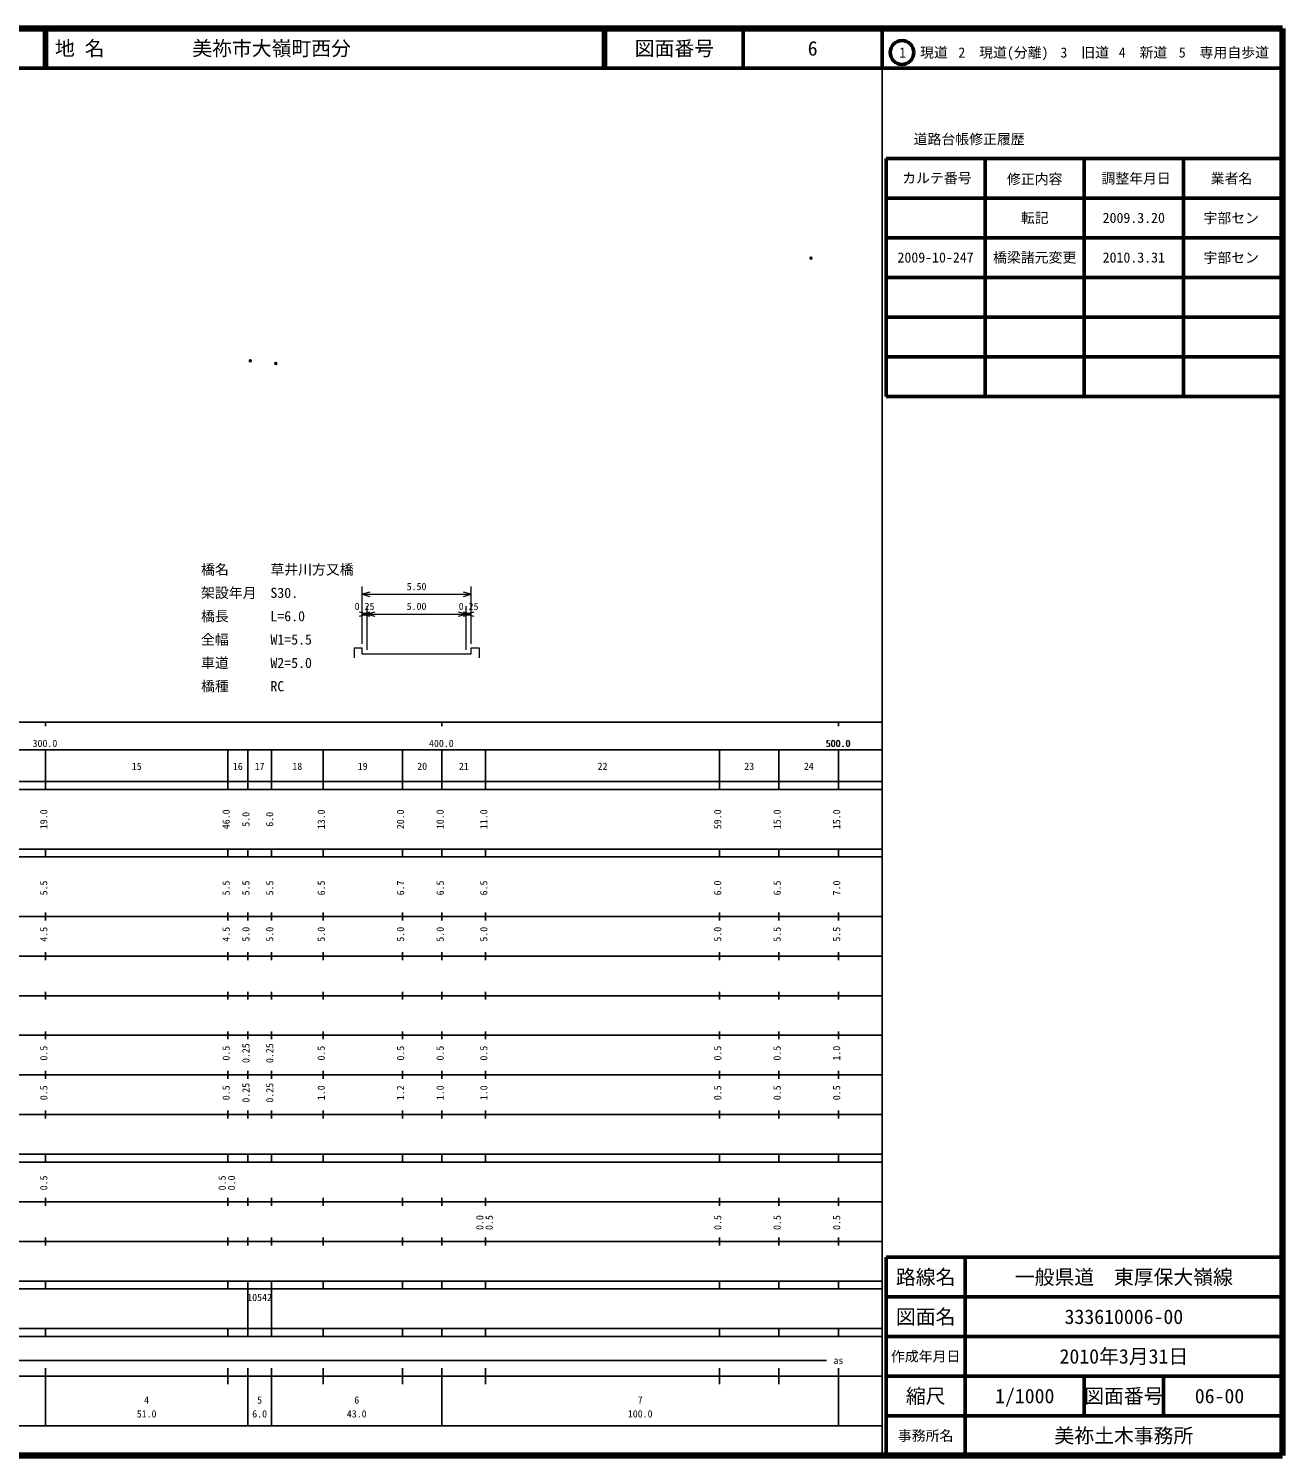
# Model space of a CAD drawing. Units: millimetres on the paper, with parts at other scales. Extents: x 40 to 680, y 20 to 380.
# Drawn here: x 363.7 to 680, y 20 to 380 of the extents above; entities that cross this region are included whole.
import ezdxf
from ezdxf.enums import TextEntityAlignment as Align

# ---------------------------------------------------------------- set-up
doc = ezdxf.new("R2010")
doc.units = ezdxf.units.MM
doc.header["$PDMODE"] = 32
doc.header["$PDSIZE"] = 0.5
doc.layers.add('S-OTRS', color=6, linetype='Continuous')
doc.layers.add('S-TTL-TXT', color=7, linetype='Continuous')
for name, color, linetype, lineweight in [('S-STR-HTXT', 7, 'Continuous', 13), ('S-TTL', 2, 'Continuous', 140), ('S-TTL-BAND', 7, 'Continuous', 25), ('S-TTL-FRAM', 2, 'Continuous', 50), ('S-TTL-LINE', 7, 'Continuous', 50)]:
    doc.layers.add(name, color=color, linetype=linetype, lineweight=lineweight)
doc.styles.add('ＭＳ ゴシック', font='')
doc.styles.get('ＭＳ ゴシック').set_extended_font_data('MS Gothic')

msp = doc.modelspace()

# ---------------------------------------------------------------- linework, layer by layer
at = {"layer": 'S-OTRS'}
for p in [(561.079, 322.092), (419.655, 296.178), (426.097, 295.489)]:
    msp.add_point(p, dxfattribs=at)
at = {"layer": 'S-STR-HTXT'}
for p, q in [((447.838, 224.757), (447.838, 239.257)), ((449.77, 237.775), (447.838, 237.257)), ((475.338, 237.257), (473.406, 237.775)), ((475.338, 224.757), (475.338, 239.257)), ((447.838, 237.257), (475.338, 237.257)), ((447.838, 237.257), (449.77, 236.74)), ((449.088, 223.257), (449.088, 234.257)), ((473.406, 236.74), (475.338, 237.257)), ((474.088, 223.257), (474.088, 234.257)), ((449.088, 232.257), (447.156, 232.775)), ((447.156, 231.74), (449.088, 232.257)), ((449.77, 232.775), (447.838, 232.257)), ((447.838, 232.257), (449.088, 232.257)), ((447.838, 232.257), (449.77, 231.74)), ((451.02, 232.775), (449.088, 232.257)), ((449.088, 232.257), (474.088, 232.257)), ((449.088, 232.257), (451.02, 231.74)), ((474.088, 232.257), (472.156, 232.775)), ((472.156, 231.74), (474.088, 232.257)), ((475.338, 232.257), (473.406, 232.775)), ((473.406, 231.74), (475.338, 232.257)), ((476.02, 232.775), (474.088, 232.257)), ((474.088, 232.257), (475.338, 232.257)), ((474.088, 232.257), (476.02, 231.74)), ((445.838, 223.757), (447.838, 223.757)), ((445.838, 223.757), (445.838, 221.257)), ((447.838, 222.257), (447.838, 223.757)), ((475.338, 222.257), (475.338, 223.757)), ((475.338, 223.757), (477.338, 223.757)), ((477.338, 223.757), (477.338, 221.257)), ((447.838, 222.257), (449.088, 222.257)), ((449.088, 222.257), (474.088, 222.257)), ((474.088, 222.257), (475.338, 222.257))]:
    msp.add_line(p, q, dxfattribs=at)
at = {"layer": 'S-TTL'}
for p, q in [((680, 380), (40, 380)), ((680, 20), (680, 380)), ((40, 20), (680, 20))]:
    msp.add_line(p, q, dxfattribs=at)
at = {"layer": 'S-TTL-BAND'}
for p, q in [((579, 20), (579, 370)), ((40, 205), (579, 205)), ((368, 205), (368, 204)), ((468, 205), (468, 204)), ((568, 205), (568, 204)), ((68, 198), (579, 198)), ((368, 188), (368, 198)), ((414, 188), (414, 198)), ((419, 188), (419, 198)), ((425, 188), (425, 198)), ((438, 188), (438, 198)), ((458, 188), (458, 198)), ((468, 188), (468, 198)), ((479, 188), (479, 198)), ((538, 188), (538, 198)), ((553, 188), (553, 198)), ((568, 188), (568, 198)), ((40, 190), (579, 190)), ((40, 188), (579, 188)), ((40, 173), (579, 173)), ((368, 171), (368, 173)), ((414, 171), (414, 173)), ((419, 171), (419, 173)), ((425, 171), (425, 173)), ((438, 171), (438, 173)), ((458, 171), (458, 173)), ((468, 171), (468, 173)), ((479, 171), (479, 173)), ((538, 171), (538, 173)), ((553, 171), (553, 173)), ((568, 171), (568, 173)), ((40, 171), (579, 171)), ((40, 156), (579, 156)), ((368, 155), (368, 157)), ((414, 155), (414, 157)), ((419, 155), (419, 157)), ((425, 155), (425, 157)), ((438, 155), (438, 157)), ((458, 155), (458, 157)), ((468, 155), (468, 157)), ((479, 155), (479, 157)), ((538, 155), (538, 157)), ((553, 155), (553, 157)), ((568, 155), (568, 157)), ((46, 146), (579, 146)), ((368, 145), (368, 147)), ((414, 145), (414, 147)), ((419, 145), (419, 147)), ((425, 145), (425, 147)), ((438, 145), (438, 147)), ((458, 145), (458, 147)), ((468, 145), (468, 147)), ((479, 145), (479, 147)), ((538, 145), (538, 147)), ((553, 145), (553, 147)), ((568, 145), (568, 147)), ((368, 135), (368, 137)), ((414, 135), (414, 137)), ((419, 135), (419, 137)), ((425, 135), (425, 137)), ((438, 135), (438, 137)), ((458, 135), (458, 137)), ((468, 135), (468, 137)), ((479, 135), (479, 137)), ((538, 135), (538, 137)), ((553, 135), (553, 137)), ((568, 135), (568, 137)), ((52, 136), (579, 136)), ((46, 126), (579, 126)), ((368, 125), (368, 127)), ((414, 125), (414, 127)), ((419, 125), (419, 127)), ((425, 125), (425, 127)), ((438, 125), (438, 127)), ((458, 125), (458, 127)), ((468, 125), (468, 127)), ((479, 125), (479, 127)), ((538, 125), (538, 127)), ((553, 125), (553, 127)), ((568, 125), (568, 127)), ((52, 116), (579, 116)), ((368, 115), (368, 117)), ((414, 115), (414, 117)), ((419, 115), (419, 117)), ((425, 115), (425, 117)), ((438, 115), (438, 117)), ((458, 115), (458, 117)), ((468, 115), (468, 117)), ((479, 115), (479, 117)), ((538, 115), (538, 117)), ((553, 115), (553, 117)), ((568, 115), (568, 117)), ((46, 106), (579, 106)), ((368, 105), (368, 107)), ((414, 105), (414, 107)), ((419, 105), (419, 107)), ((425, 105), (425, 107)), ((438, 105), (438, 107)), ((458, 105), (458, 107)), ((468, 105), (468, 107)), ((479, 105), (479, 107)), ((538, 105), (538, 107)), ((553, 105), (553, 107)), ((568, 105), (568, 107)), ((40, 96), (579, 96)), ((40, 94), (579, 94)), ((368, 94), (368, 96)), ((414, 94), (414, 96)), ((419, 94), (419, 96)), ((425, 94), (425, 96)), ((438, 94), (438, 96)), ((458, 94), (458, 96)), ((468, 94), (468, 96)), ((479, 94), (479, 96)), ((538, 94), (538, 96)), ((553, 94), (553, 96)), ((568, 94), (568, 96)), ((49, 84), (579, 84)), ((368, 83), (368, 85)), ((414, 83), (414, 85)), ((419, 83), (419, 85)), ((425, 83), (425, 85)), ((438, 83), (438, 85)), ((458, 83), (458, 85)), ((468, 83), (468, 85)), ((479, 83), (479, 85)), ((538, 83), (538, 85)), ((553, 83), (553, 85)), ((568, 83), (568, 85)), ((40, 74), (579, 74)), ((368, 73), (368, 75)), ((414, 73), (414, 75)), ((419, 73), (419, 75)), ((425, 73), (425, 75)), ((438, 73), (438, 75)), ((458, 73), (458, 75)), ((468, 73), (468, 75)), ((479, 73), (479, 75)), ((538, 73), (538, 75)), ((553, 73), (553, 75)), ((568, 73), (568, 75)), ((40, 64), (579, 64)), ((40, 62), (579, 62)), ((368, 62), (368, 64)), ((414, 62), (414, 64)), ((419, 62), (419, 64)), ((419, 52), (419, 62)), ((425, 62), (425, 64)), ((425, 52), (425, 62)), ((438, 62), (438, 64)), ((458, 62), (458, 64)), ((468, 62), (468, 64)), ((479, 62), (479, 64)), ((538, 62), (538, 64)), ((553, 62), (553, 64)), ((568, 62), (568, 64)), ((40, 52), (579, 52)), ((368, 50), (368, 52)), ((414, 50), (414, 52)), ((419, 50), (419, 52)), ((425, 50), (425, 52)), ((438, 50), (438, 52)), ((458, 50), (458, 52)), ((468, 50), (468, 52)), ((479, 50), (479, 52)), ((538, 50), (538, 52)), ((553, 50), (553, 52)), ((568, 50), (568, 52)), ((40, 50), (579, 50)), ((71, 44), (565, 44)), ((40, 40), (579, 40)), ((368, 27.5), (368, 42)), ((414, 38), (414, 42)), ((419, 27.5), (419, 42)), ((425, 27.5), (425, 42)), ((438, 38), (438, 42)), ((458, 38), (458, 42)), ((468, 27.5), (468, 42)), ((479, 38), (479, 42)), ((538, 38), (538, 42)), ((553, 38), (553, 42)), ((568, 27.5), (568, 42)), ((68, 27.5), (579, 27.5))]:
    msp.add_line(p, q, dxfattribs=at)
at = {"layer": 'S-TTL-FRAM'}
for p, q in [((580, 347.197), (580, 287.197)), ((580, 347.197), (680, 347.197)), ((580, 287.197), (680, 287.197)), ((680, 70), (580, 70)), ((580, 70), (580, 20))]:
    msp.add_line(p, q, dxfattribs=at)
at = {"layer": 'S-TTL-LINE'}
for p, q in [((367.75, 380), (367.75, 370)), ((368.25, 380), (368.25, 370)), ((508.747, 380), (508.747, 370)), ((509.247, 380), (509.247, 370)), ((543.997, 380), (543.997, 370)), ((579, 380), (579, 370)), ((40, 370), (680, 370)), ((605, 347.197), (605, 287.197)), ((630, 347.197), (630, 287.197)), ((655, 347.197), (655, 287.197)), ((580, 337.197), (680, 337.197)), ((580, 327.197), (680, 327.197)), ((580, 317.197), (680, 317.197)), ((580, 307.197), (680, 307.197)), ((580, 297.197), (680, 297.197)), ((600, 70), (600, 20)), ((680, 60), (580, 60)), ((680, 50), (580, 50)), ((680, 40), (580, 40)), ((630, 40), (630, 30)), ((650, 40), (650, 30)), ((680, 30), (580, 30))]:
    msp.add_line(p, q, dxfattribs=at)
msp.add_circle((584.031, 373.958), 3, dxfattribs=at)

# ---------------------------------------------------------------- texts
at = {"layer": 'S-STR-HTXT', "style": 'ＭＳ ゴシック'}
for s, p in [('橋名\u3000\u3000\u3000草井川方又橋', (407.221, 241.472)), ('架設年月\u3000S30.', (407.221, 235.581)), ('橋長\u3000\u3000\u3000L=6.0', (407.221, 229.69)), ('全幅\u3000\u3000\u3000W1=5.5', (407.221, 223.799)), ('車道\u3000\u3000\u3000W2=5.0', (407.221, 217.908)), ('橋種\u3000\u3000\u3000RC', (407.221, 212.017))]:
    msp.add_text(s, height=2.566, dxfattribs=at).set_placement(p, align=Align.BOTTOM_LEFT)
for s, p in [('5.50', (461.588, 237.757)), ('0.25', (448.463, 232.757)), ('5.00', (461.588, 232.757)), ('0.25', (474.713, 232.757))]:
    msp.add_text(s, height=1.833, dxfattribs=at).set_placement(p, align=Align.BOTTOM_CENTER)
at = {"layer": 'S-TTL-BAND', "style": 'ＭＳ ゴシック'}
for s, p in [('300.0', (367.844, 198.195)), ('400.0', (467.844, 198.195)), ('500.0', (567.844, 198.195)), ('500.0', (568, 198.195)), ('15', (391, 192.405)), ('16', (416.5, 192.405)), ('17', (422, 192.405)), ('18', (431.5, 192.405)), ('19', (448, 192.405)), ('20', (463, 192.405)), ('21', (473.5, 192.405)), ('22', (508.5, 192.405)), ('23', (545.5, 192.405)), ('24', (560.5, 192.405)), ('as', (568, 42.5)), ('4', (393.5, 32.523)), ('5', (422, 32.523)), ('6', (446.5, 32.523)), ('7', (518, 32.523)), ('51.0', (393.5, 29.033)), ('6.0', (422, 29.033)), ('43.0', (446.5, 29.033)), ('100.0', (518, 29.033))]:
    msp.add_text(s, height=1.833, dxfattribs=at).set_placement(p, align=Align.BOTTOM_CENTER)
for s, p in [('19.0', (369, 180.5)), ('46.0', (415, 180.5)), ('5.0', (420, 180.5)), ('6.0', (426, 180.5)), ('13.0', (439, 180.5)), ('20.0', (459, 180.5)), ('10.0', (469, 180.5)), ('11.0', (480, 180.5)), ('59.0', (539, 180.5)), ('15.0', (554, 180.5)), ('15.0', (569, 180.5)), ('5.5', (369, 163.174)), ('5.5', (415, 163.174)), ('5.5', (420, 163.174)), ('5.5', (426, 163.174)), ('6.5', (439, 163.174)), ('6.7', (459, 163.174)), ('6.5', (469, 163.174)), ('6.5', (480, 163.174)), ('6.0', (539, 163.174)), ('6.5', (554, 163.174)), ('7.0', (569, 163.174)), ('4.5', (369, 151.5)), ('4.5', (415, 151.5)), ('5.0', (420, 151.5)), ('5.0', (426, 151.5)), ('5.0', (439, 151.5)), ('5.0', (459, 151.5)), ('5.0', (469, 151.5)), ('5.0', (480, 151.5)), ('5.0', (539, 151.5)), ('5.5', (554, 151.5)), ('5.5', (569, 151.5)), ('0.5', (369, 121.5)), ('0.5', (415, 121.5)), ('0.25', (420, 121.5)), ('0.25', (426, 121.5)), ('0.5', (439, 121.5)), ('0.5', (459, 121.5)), ('0.5', (469, 121.5)), ('0.5', (480, 121.5)), ('0.5', (539, 121.5)), ('0.5', (554, 121.5)), ('1.0', (569, 121.5)), ('0.5', (369, 111.5)), ('0.5', (415, 111.5)), ('0.25', (420, 111.5)), ('0.25', (426, 111.5)), ('1.0', (439, 111.5)), ('1.2', (459, 111.5)), ('1.0', (469, 111.5)), ('1.0', (480, 111.5)), ('0.5', (539, 111.5)), ('0.5', (554, 111.5)), ('0.5', (569, 111.5)), ('0.5', (369, 88.764)), ('0.5', (414, 88.764)), ('0.0', (416.37, 88.764)), ('0.0', (479, 78.764)), ('0.5', (481.37, 78.764)), ('0.5', (539, 78.764)), ('0.5', (554, 78.764)), ('0.5', (569, 78.764))]:
    msp.add_text(s, height=1.833, rotation=90, dxfattribs=at).set_placement(p, align=Align.BOTTOM_CENTER)
msp.add_text('10542', height=1.833, dxfattribs=at).set_placement((418.875, 58.405), align=Align.BOTTOM_LEFT)
at = {"layer": 'S-TTL-TXT', "style": 'ＭＳ ゴシック'}
for s, p in [('地 名', (370.38, 375)), ('美祢市大嶺町西分', (405.024, 375))]:
    msp.add_text(s, height=3.666, dxfattribs=at).set_placement(p, align=Align.MIDDLE_LEFT)
for s, height, p in [('図面番号', 3.666, (526.622, 375)), ('6', 3.666, (561.497, 375)), ('1\u3000現道', 2.566, (589.448, 373.958)), ('2\u3000現道(分離)', 2.566, (609.619, 373.958)), ('3\u3000旧道', 2.566, (630.121, 373.958)), ('4\u3000新道', 2.566, (644.824, 373.958)), ('5\u3000専用自歩道', 2.566, (665.228, 373.958)), ('道路台帳修正履歴', 2.566, (600.968, 352.113)), ('カルテ番号', 2.566, (592.839, 342.277)), ('修正内容', 2.566, (617.509, 342.023)), ('調整年月日', 2.566, (643.089, 342.197)), ('業者名', 2.566, (667.134, 342.197)), ('転記', 2.566, (617.5, 332.245)), ('2009.3.20', 2.566, (642.5, 332.245)), ('宇部セン', 2.566, (667.077, 332.189)), ('2009-10-247', 2.566, (592.5, 322.245)), ('橋梁諸元変更', 2.566, (617.5, 322.245)), ('2010.3.31', 2.566, (642.5, 322.245)), ('宇部セン', 2.566, (667.077, 322.189)), ('路線名', 3.666, (590, 65)), ('路線名', 3.666, (590, 65)), ('一般県道\u3000東厚保大嶺線', 3.666, (640, 65)), ('図面名', 3.666, (590, 55)), ('図面名', 3.666, (590, 55)), ('333610006-00', 3.666, (640, 55)), ('2010年3月31日', 3.666, (640, 45)), ('作成年月日', 2.566, (590, 45)), ('作成年月日', 2.566, (590, 45)), ('縮尺', 3.666, (590, 35)), ('縮尺', 3.666, (590, 35)), ('1/1000', 3.666, (615, 35)), ('図面番号', 3.666, (640, 35)), ('図面番号', 3.666, (640, 35)), ('06-00', 3.666, (664.125, 35)), ('事務所名', 2.566, (590, 25)), ('事務所名', 2.566, (590, 25)), ('美祢土木事務所', 3.666, (640, 25))]:
    msp.add_text(s, height=height, dxfattribs=at).set_placement(p, align=Align.MIDDLE_CENTER)

doc.saveas('drawing.dxf')
